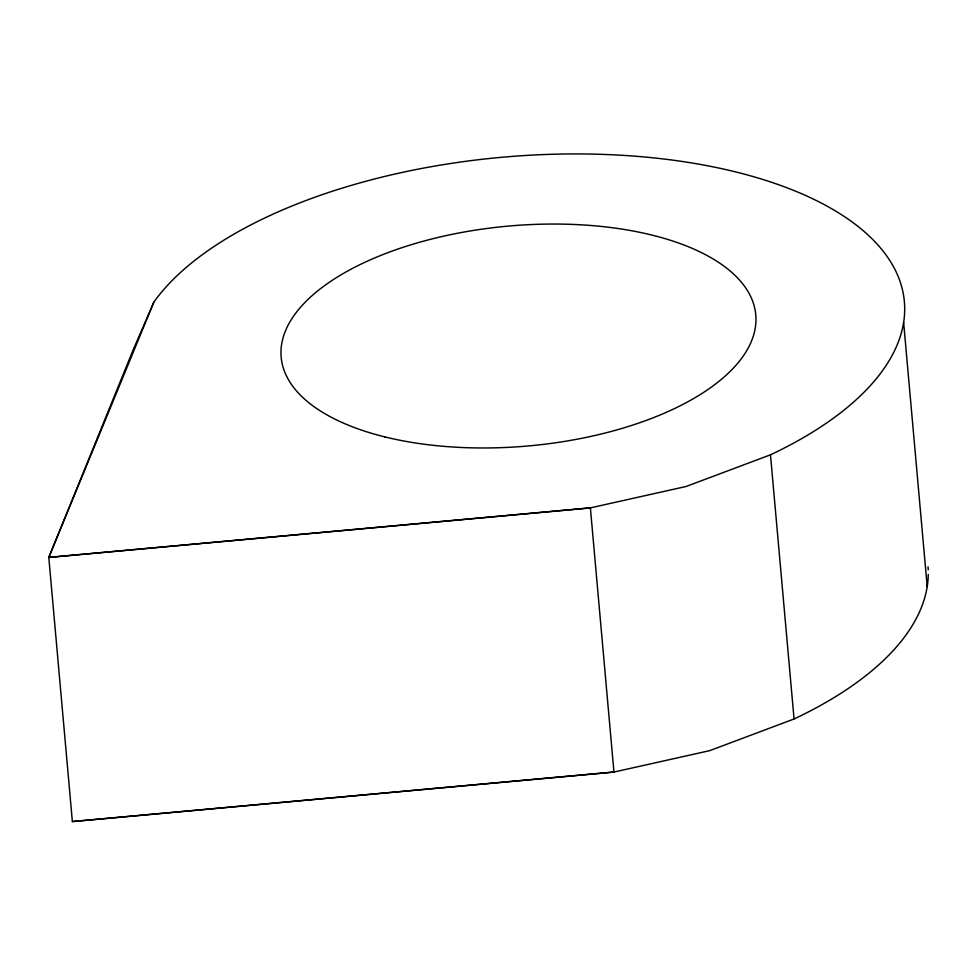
<?xml version="1.0" encoding="UTF-8"?>
<svg xmlns="http://www.w3.org/2000/svg" width="976" height="976" viewBox="0 0 976 976"><rect width="100%" height="100%" fill="white"/><g stroke="black" fill="none" stroke-linecap="round" stroke-linejoin="round"><path stroke-width="1.46" d="M770.479 454.816L686.14 486.475L590.382 507.886L48.8 557.406L133.297 349.554L153.866 302.096A387.435 179.499 -5.1 0 1 735.941 171.983A387.435 179.499 -5.1 0 1 770.479 454.816L794.061 718.983L709.723 750.642L613.953 772.053L72.37 821.56L48.8 557.406L153.866 302.096M48.8 557.406L590.382 507.886L613.953 772.053L72.37 821.56M903.63 322.458L927.2 586.625M928.03 566.836A387.435 179.499 -5.1 0 1 928.213 569.874M928.261 574.449A387.435 179.499 -5.1 0 1 794.061 718.983M384.727 436.87A238.254 110.386 -5.1 0 0 755.314 327.68A238.254 110.386 -5.1 0 0 415.349 243.475A238.254 110.386 -5.1 0 0 384.727 436.87"/></g></svg>
